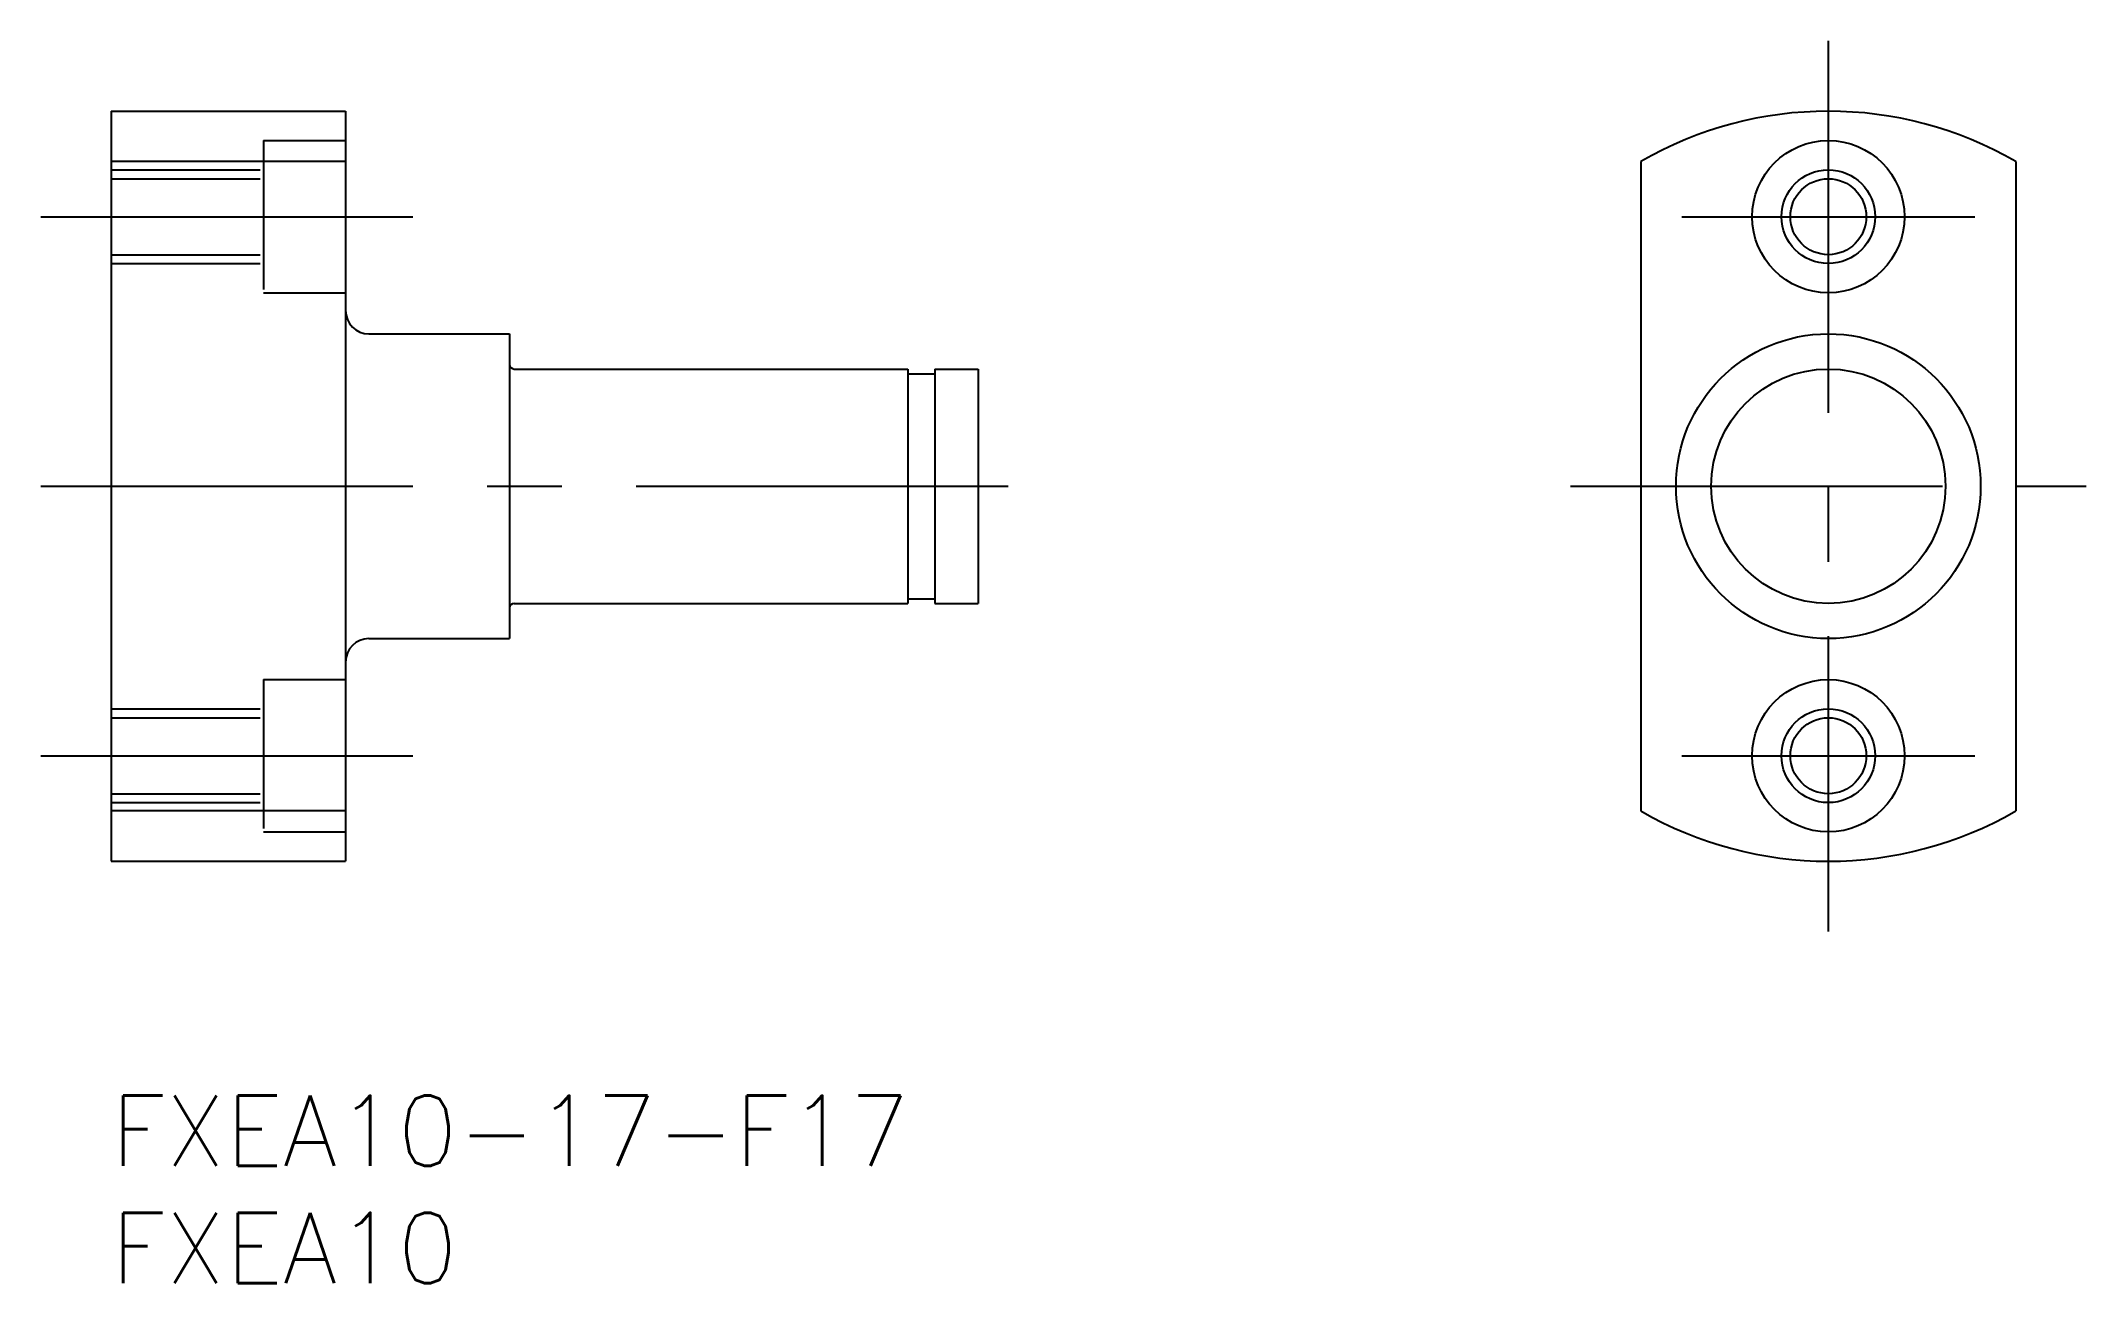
# Model space of a CAD drawing. Extents: x -3 to 84.3, y -8 to 45.
import ezdxf

# ---------------------------------------------------------------- set-up
doc = ezdxf.new("R2010")
doc.units = 0
doc.header["$LTSCALE"] = 0.5
doc.linetypes.add('CENTER', pattern=[50.8, 31.75, -6.35, 6.35, -6.35])
doc.linetypes.add('DASHED', pattern=[19.05, 12.7, -6.35])
for name, color, linetype in [('MSM_CENTER', 1, 'CENTER'), ('MSM_CONTINUOUS', 7, 'CONTINUOUS'), ('MSM_DASHED', 4, 'DASHED'), ('MSM_NARROW', 5, 'CONTINUOUS'), ('MSM_PART_NUMBER', 7, 'CONTINUOUS')]:
    doc.layers.add(name, color=color, linetype=linetype)
doc.styles.get("Standard").update_dxf_attribs({"font": 'txt.shx', "height": 3, "bigfont": 'bigfont.shx'})

# ---------------------------------------------------------------- blocks, each defined once
blk = doc.blocks.new('*U6')
at = {"layer": 'MSM_PART_NUMBER'}
blk.add_text('FXEA10-17-F17', height=3, dxfattribs=at).set_placement((0, -3))
blk = doc.blocks.new('*U7')
at = {"layer": 'MSM_PART_NUMBER'}
blk.add_text('FXEA10', height=3, dxfattribs=at).set_placement((0, -8))

msp = doc.modelspace()

# ---------------------------------------------------------------- linework, layer by layer
at = {"layer": 'MSM_CENTER'}
for p, q in [((73.275, 45), (73.275, 7)), ((-3, 37.5), (13, 37.5)), ((67.025, 37.5), (79.525, 37.5)), ((-3, 26), (40, 26)), ((62.275, 26), (84.275, 26)), ((-3, 14.5), (13, 14.5)), ((67.025, 14.5), (79.525, 14.5))]:
    msp.add_line(p, q, dxfattribs=at)
at = {"layer": 'MSM_CONTINUOUS'}
for p, q in [((0, 42), (0, 10)), ((0, 42), (10, 42)), ((10, 42), (10, 10)), ((10, 39.856), (0, 39.856)), ((65.275, 39.856), (65.275, 12.144)), ((81.275, 39.856), (81.275, 12.144)), ((11, 32.5), (17, 32.5)), ((17, 32.5), (17, 19.5)), ((17.2, 31), (34, 31)), ((34, 31), (34, 21)), ((34, 30.8), (35.15, 30.8)), ((35.15, 31), (35.15, 21)), ((35.15, 31), (37, 31)), ((37, 31), (37, 21)), ((10, 26), (10, 26)), ((17.2, 21), (34, 21)), ((34, 21.2), (35.15, 21.2)), ((35.15, 21), (37, 21)), ((11, 19.5), (17, 19.5)), ((10, 12.144), (0, 12.144)), ((0, 10), (10, 10))]:
    msp.add_line(p, q, dxfattribs=at)
for centre, radius in [((73.275, 37.5), 3.25), ((73.275, 37.5), 1.621), ((73.275, 26), 6.5), ((73.275, 26), 5), ((73.275, 14.5), 3.25), ((73.275, 14.5), 1.621)]:
    msp.add_circle(centre, radius, dxfattribs=at)
for centre, radius, start, end in [((73.275, 26), 16, 60, 120), ((11, 33.5), 1, 180, 270), ((17.2, 31.2), 0.2, 180, 270), ((17.2, 20.8), 0.2, 90, 180), ((11, 18.5), 1, 90, 180), ((73.275, 26), 16, 240, 300)]:
    msp.add_arc(centre, radius, start, end, dxfattribs=at)
at = {"layer": 'MSM_DASHED'}
for p, q in [((6.5, 40.75), (10, 40.75)), ((6.5, 40.75), (6.5, 34.25)), ((0, 39.5), (6.5, 39.5)), ((0, 39.121), (6.5, 39.121)), ((0, 35.879), (6.5, 35.879)), ((0, 35.5), (6.5, 35.5)), ((6.5, 34.25), (10, 34.25)), ((6.5, 17.75), (6.5, 11.25)), ((6.5, 17.75), (10, 17.75)), ((0, 16.5), (6.5, 16.5)), ((0, 16.121), (6.5, 16.121)), ((0, 12.879), (6.5, 12.879)), ((0, 12.5), (6.5, 12.5)), ((6.5, 11.25), (10, 11.25))]:
    msp.add_line(p, q, dxfattribs=at)
at = {"layer": 'MSM_NARROW'}
for centre in [(73.275, 37.5), (73.275, 14.5)]:
    msp.add_circle(centre, 2, dxfattribs=at)

# ---------------------------------------------------------------- block references
at = {"layer": 'MSM_CONTINUOUS'}
for name in ['*U6', '*U7']:
    msp.add_blockref(name, (0, 0), dxfattribs=at)

doc.saveas('drawing.dxf')
